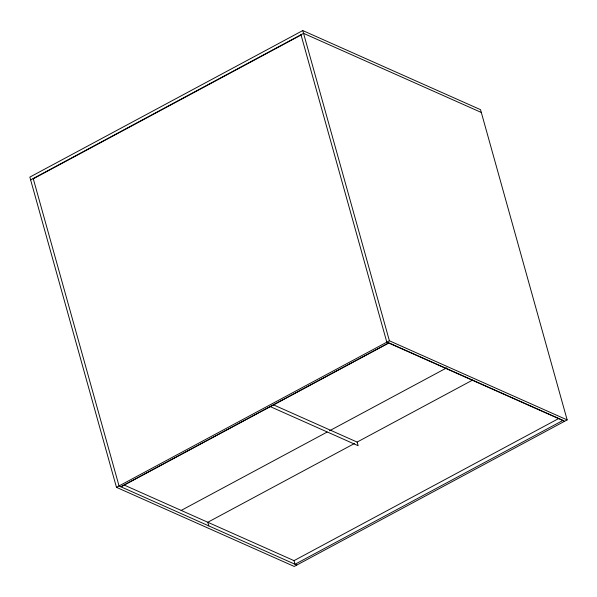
<?xml version="1.0" encoding="UTF-8"?>
<svg xmlns="http://www.w3.org/2000/svg" width="597" height="597" viewBox="0 0 597 597"><rect width="100%" height="100%" fill="white"/><g stroke="black" fill="none" stroke-linecap="round" stroke-linejoin="round"><path stroke-width="0.9" d="M302.776 30.559L29.85 177.1L116.467 487.331L294.224 566.441L567.15 419.9L480.533 109.669L302.776 30.559L389.393 340.79L567.15 419.9M30.634 179.891L303.56 33.357L481.309 112.467M33.283 178.794L301.06 35.022M116.467 487.331L389.393 340.79M120.803 486.734L388.58 342.962M120.982 486.809L389.013 342.902L563.075 420.363L295.037 564.269L294.022 560.635L124.183 485.055M181.19 510.42L327.089 432.086M329.551 430.765L446.765 367.834M354.663 443.399L207.786 522.263L208.801 525.89M273.523 404.87L357.125 442.078L472.548 380.11M294.022 560.635L558.777 418.49M564.575 421.281L386.819 342.178L300.985 34.738M270.314 406.632L358.14 445.713L357.125 442.078M296.799 565.053L119.042 485.951L33.208 178.51"/></g></svg>
